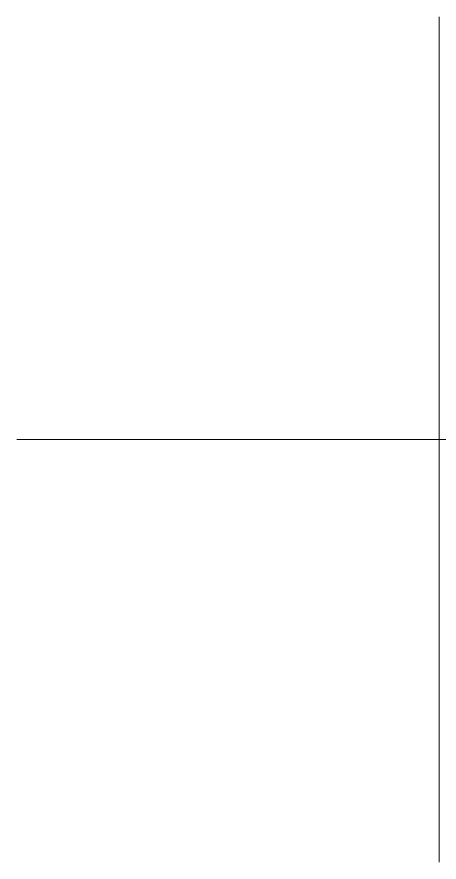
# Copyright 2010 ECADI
# Model space of a CAD drawing. Header units: millimetres. Extents: x 11677979 to 24947533, y -12764720 to -6308891.
# Drawn here: x 11778481 to 11778731, y -6694429 to -6693929 of the extents above; entities that cross this region are included whole.
import ezdxf

# ---------------------------------------------------------------- set-up
doc = ezdxf.new("R2010")
doc.units = ezdxf.units.MM
doc.header["$LTSCALE"] = 10
doc.layers.add('A2-RB-F4$0$A-WALL', color=7, linetype='Continuous', lineweight=5)
doc.layers.add('A2-RI-F4$0$A2-RB-F4$0$A-WALL', color=7, linetype='Continuous', lineweight=5)
doc.layers.add('A2-RG-AXIS$0$A-DIMS-100', color=1, linetype='Continuous')
doc.layers.add('A2-RI-F4$0$A2-RG-AXIS$0$A-DIMS-100', color=1, linetype='Continuous')
doc.styles.add('A2-RG-AXIS$0$XD2008', font='hzs.shx', dxfattribs={"width": 0.7, "bigfont": 'hztxt.shx'})
doc.styles.add('A2-RI-F4$0$A2-RG-AXIS$0$XD2008', font='hzs.shx', dxfattribs={"width": 0.7, "bigfont": 'hztxt.shx'})
doc.dimstyles.new('A2-RG-AXIS$0$XD150', dxfattribs={"dimscale": 300, "dimtxt": 2.5, "dimasz": 1.5, "dimexe": 1, "dimexo": 2, "dimgap": 0.5, "dimtad": 1, "dimdec": 0, "dimdsep": 46, "dimtxsty": 'A2-RG-AXIS$0$XD2008', "dimcen": 2.5, "dimclrt": 4, "dimaunit": 1, "dimadec": 3, "dimazin": 0, "dimtfac": 1, "dimtdec": 0, "dimtmove": 2, "dimatfit": 3, "dimfxl": 0, "dimtolj": 1, "dimtzin": 0, "dimarcsym": 0})
doc.dimstyles.new('A2-RI-F4$0$A2-RG-AXIS$0$XD150', dxfattribs={"dimscale": 300, "dimtxt": 2.5, "dimasz": 1.5, "dimexe": 1, "dimexo": 2, "dimgap": 0.5, "dimtad": 1, "dimdec": 0, "dimdsep": 46, "dimtxsty": 'A2-RI-F4$0$A2-RG-AXIS$0$XD2008', "dimcen": 2.5, "dimclrt": 4, "dimaunit": 1, "dimadec": 3, "dimazin": 0, "dimtfac": 1, "dimtdec": 0, "dimtmove": 2, "dimatfit": 3, "dimfxl": 0, "dimtolj": 1, "dimtzin": 0, "dimarcsym": 0})

# ---------------------------------------------------------------- blocks, each defined once
blk = doc.blocks.new('A2-RB-F4')
at = {"layer": 'A2-RB-F4$0$A-WALL'}
for p, q in [((11778730.71, -6694428.66), (11778730.71, -6693928.66)), ((11778480.71, -6694178.66), (11778980.71, -6694178.66))]:
    blk.add_line(p, q, dxfattribs=at)
blk = doc.blocks.new('A2-RG-AXIS$0$_ArchTick')
at = {"color": 0, "linetype": 'ByBlock', "const_width": 0.4}
blk.add_lwpolyline([(-0.5, -0.5), (0.5, 0.5)], dxfattribs=at)
blk = doc.blocks.new('*D451')
at = {"layer": 'A2-RG-AXIS$0$A-DIMS-100', "color": 0, "lineweight": -2, "ltscale": 3, "transparency": 16777216}
for p, q in [((11764257.06, -6408745.44), (11764325.43, -6410093.7)), ((11756067.09, -6409278.73), (11756174.15, -6410624.47))]:
    blk.add_line(p, q, dxfattribs=at)
blk.add_arc((11778730.71, -6694178.66), 284599.95, 92.9028476, 94.5482664, dxfattribs=at)
at = {"layer": 'Defpoints', "color": 0, "ltscale": 3, "transparency": 16777216}
for p in [(11764241.87, -6408445.82), (11756043.3, -6408979.67), (11761597.65, -6410094.89), (11778730.71, -6694178.66)]:
    blk.add_point(p, dxfattribs=at)
at = {"layer": 'A2-RG-AXIS$0$A-DIMS-100', "color": 0, "lineweight": -2, "ltscale": 3, "transparency": 16777216, "xscale": 150, "yscale": 150, "zscale": 150}
for p, rotation in [((11764317.83, -6409943.9), 2.902847624927414), ((11756162.25, -6410474.95), 184.5482663924224)]:
    blk.add_blockref('A2-RG-AXIS$0$_ArchTick', p, dxfattribs=dict(at, rotation=rotation))
at = {"layer": 'A2-RG-AXIS$0$A-DIMS-100', "color": 4, "ltscale": 3, "transparency": 16777216, "insert": (11760218.76, -6409882.56), "char_height": 375, "attachment_point": 5, "rotation": 3.7256, "style": 'A2-RG-AXIS$0$XD2008'}
blk.add_mtext('\\A1;1°38\'44"', dxfattribs=at)
blk = doc.blocks.new('*D454')
at = {"layer": 'A2-RG-AXIS$0$A-DIMS-100', "color": 0, "lineweight": -2, "ltscale": 3, "transparency": 16777216}
for p, q in [((11837692.76, -6414526.93), (11837414.24, -6415847.89)), ((11845698.37, -6416335.28), (11845382.04, -6417647.7))]:
    blk.add_line(p, q, dxfattribs=at)
blk.add_arc((11778730.71, -6694178.66), 284599.95, 76.44866, 78.0940787, dxfattribs=at)
at = {"layer": 'Defpoints', "color": 0, "ltscale": 3, "transparency": 16777216}
for p in [(11837754.65, -6414233.39), (11845768.67, -6416043.63), (11842765.64, -6416876.19), (11778730.71, -6694178.66)]:
    blk.add_point(p, dxfattribs=at)
at = {"layer": 'A2-RG-AXIS$0$A-DIMS-100', "color": 0, "lineweight": -2, "ltscale": 3, "transparency": 16777216, "xscale": 150, "yscale": 150, "zscale": 150}
for p, rotation in [((11837445.19, -6415701.12), 168.0940787372952), ((11845417.19, -6417501.87), 346.4486599795539)]:
    blk.add_blockref('A2-RG-AXIS$0$_ArchTick', p, dxfattribs=dict(at, rotation=rotation))
at = {"layer": 'A2-RG-AXIS$0$A-DIMS-100', "color": 4, "ltscale": 3, "transparency": 16777216, "insert": (11841503.36, -6416281.99), "char_height": 375, "attachment_point": 5, "rotation": 347.2714, "style": 'A2-RG-AXIS$0$XD2008'}
blk.add_mtext('\\A1;1°38\'44"', dxfattribs=at)
blk = doc.blocks.new('*D456')
at = {"layer": 'A2-RG-AXIS$0$A-DIMS-100', "color": 0, "lineweight": -2, "ltscale": 3, "transparency": 16777216}
for p, q in [((11829638.52, -6412949.2), (11829398.05, -6414277.61)), ((11837692.76, -6414526.93), (11837414.24, -6415847.89))]:
    blk.add_line(p, q, dxfattribs=at)
blk.add_arc((11778730.71, -6694178.66), 284599.95, 78.0940787, 79.7394975, dxfattribs=at)
at = {"layer": 'Defpoints', "color": 0, "ltscale": 3, "transparency": 16777216}
for p in [(11829691.95, -6412654), (11837754.65, -6414233.39), (11834776.77, -6415151.83), (11778730.71, -6694178.66)]:
    blk.add_point(p, dxfattribs=at)
at = {"layer": 'A2-RG-AXIS$0$A-DIMS-100', "color": 0, "lineweight": -2, "ltscale": 3, "transparency": 16777216, "xscale": 150, "yscale": 150, "zscale": 150}
for p, rotation in [((11829424.77, -6414130.01), 169.7394974973187), ((11837445.19, -6415701.12), 348.094078737238)]:
    blk.add_blockref('A2-RG-AXIS$0$_ArchTick', p, dxfattribs=dict(at, rotation=rotation))
at = {"layer": 'A2-RG-AXIS$0$A-DIMS-100', "color": 4, "ltscale": 3, "transparency": 16777216, "insert": (11833497.95, -6414594.12), "char_height": 375, "attachment_point": 5, "rotation": 348.9168, "style": 'A2-RG-AXIS$0$XD2008'}
blk.add_mtext('\\A1;1°38\'44"', dxfattribs=at)
blk = doc.blocks.new('*D405')
at = {"layer": 'A2-RG-AXIS$0$A-DIMS-100', "color": 0, "lineweight": -2, "ltscale": 3, "transparency": 16777216}
for p, q in [((11821542.29, -6411603.4), (11821340.07, -6412938.16)), ((11829638.52, -6412949.2), (11829398.05, -6414277.61))]:
    blk.add_line(p, q, dxfattribs=at)
blk.add_arc((11778730.71, -6694178.66), 284599.95, 79.7394975, 81.3849163, dxfattribs=at)
at = {"layer": 'Defpoints', "color": 0, "ltscale": 3, "transparency": 16777216}
for p in [(11821587.23, -6411306.78), (11829691.95, -6412654), (11826741.68, -6413657.57), (11778730.71, -6694178.66)]:
    blk.add_point(p, dxfattribs=at)
at = {"layer": 'A2-RG-AXIS$0$A-DIMS-100', "color": 0, "lineweight": -2, "ltscale": 3, "transparency": 16777216, "xscale": 150, "yscale": 150, "zscale": 150}
for p, rotation in [((11821362.54, -6412789.86), 171.3849162593364), ((11829424.77, -6414130.01), 349.7394974973187)]:
    blk.add_blockref('A2-RG-AXIS$0$_ArchTick', p, dxfattribs=dict(at, rotation=rotation))
at = {"layer": 'A2-RG-AXIS$0$A-DIMS-100', "color": 4, "ltscale": 3, "transparency": 16777216, "insert": (11825447.36, -6413136.81), "char_height": 375, "attachment_point": 5, "rotation": 350.5622, "style": 'A2-RG-AXIS$0$XD2008'}
blk.add_mtext('\\A1;1°38\'44"', dxfattribs=at)
blk = doc.blocks.new('*D415')
at = {"layer": 'A2-RG-AXIS$0$A-DIMS-100', "color": 0, "lineweight": -2, "ltscale": 3, "transparency": 16777216}
for p, q in [((11805250.64, -6409611.79), (11805125.37, -6410955.96)), ((11813410.77, -6410490.62), (11813246.95, -6411830.64))]:
    blk.add_line(p, q, dxfattribs=at)
blk.add_arc((11778730.71, -6694178.66), 284599.95, 83.0303346, 84.6757534, dxfattribs=at)
at = {"layer": 'Defpoints', "color": 0, "ltscale": 3, "transparency": 16777216}
for p in [(11805278.48, -6409313.08), (11813447.17, -6410192.83), (11810559.37, -6411364.11), (11778730.71, -6694178.66)]:
    blk.add_point(p, dxfattribs=at)
at = {"layer": 'A2-RG-AXIS$0$A-DIMS-100', "color": 0, "lineweight": -2, "ltscale": 3, "transparency": 16777216, "xscale": 150, "yscale": 150, "zscale": 150}
for p, rotation in [((11805139.29, -6410806.61), 174.6757533726868), ((11813265.16, -6411681.75), 353.0303346106688)]:
    blk.add_blockref('A2-RG-AXIS$0$_ArchTick', p, dxfattribs=dict(at, rotation=rotation))
at = {"layer": 'A2-RG-AXIS$0$A-DIMS-100', "color": 4, "ltscale": 3, "transparency": 16777216, "insert": (11809237.3, -6410918.51), "char_height": 375, "attachment_point": 5, "rotation": 353.853, "style": 'A2-RG-AXIS$0$XD2008'}
blk.add_mtext('\\A1;1°38\'44"', dxfattribs=at)
blk = doc.blocks.new('*D418')
at = {"layer": 'A2-RG-AXIS$0$A-DIMS-100', "color": 0, "lineweight": -2, "ltscale": 3, "transparency": 16777216}
for p, q in [((11780666.05, -6408385.26), (11780656.9, -6409735.23)), ((11772458.97, -6408447.53), (11772488.59, -6409797.21))]:
    blk.add_line(p, q, dxfattribs=at)
blk.add_arc((11778730.7, -6694178.66), 284599.95, 89.6120084, 91.2574272, dxfattribs=at)
at = {"layer": 'Defpoints', "color": 0, "ltscale": 3, "transparency": 16777216}
for p in [(11780668.08, -6408085.27), (11772452.38, -6408147.61), (11777933.56, -6409579.83), (11778730.7, -6694178.66)]:
    blk.add_point(p, dxfattribs=at)
at = {"layer": 'A2-RG-AXIS$0$A-DIMS-100', "color": 0, "lineweight": -2, "ltscale": 3, "transparency": 16777216, "xscale": 150, "yscale": 150, "zscale": 150}
for p, rotation in [((11780657.92, -6409585.23), 359.6120084107951), ((11772485.3, -6409647.24), 181.2574271685361)]:
    blk.add_blockref('A2-RG-AXIS$0$_ArchTick', p, dxfattribs=dict(at, rotation=rotation))
at = {"layer": 'A2-RG-AXIS$0$A-DIMS-100', "color": 4, "ltscale": 3, "transparency": 16777216, "insert": (11776569.13, -6409288.7), "char_height": 375, "attachment_point": 5, "rotation": 0.4347, "style": 'A2-RG-AXIS$0$XD2008'}
blk.add_mtext('\\A1;1°38\'44"', dxfattribs=at)
blk = doc.blocks.new('*D420')
at = {"layer": 'A2-RG-AXIS$0$A-DIMS-100', "color": 0, "lineweight": -2, "ltscale": 3, "transparency": 16777216}
for p, q in [((11772458.97, -6408447.53), (11772488.59, -6409797.21)), ((11764257.06, -6408745.44), (11764325.43, -6410093.7))]:
    blk.add_line(p, q, dxfattribs=at)
blk.add_arc((11778730.7, -6694178.66), 284599.95, 91.2574272, 92.9028459, dxfattribs=at)
at = {"layer": 'Defpoints', "color": 0, "ltscale": 3, "transparency": 16777216}
for p in [(11772452.38, -6408147.61), (11764241.87, -6408445.82), (11769761.91, -6409720.06), (11778730.7, -6694178.66)]:
    blk.add_point(p, dxfattribs=at)
at = {"layer": 'A2-RG-AXIS$0$A-DIMS-100', "color": 0, "lineweight": -2, "ltscale": 3, "transparency": 16777216, "xscale": 150, "yscale": 150, "zscale": 150}
for p, rotation in [((11772485.3, -6409647.24), 1.257427168479658), ((11764317.83, -6409943.9), 182.9028459285604)]:
    blk.add_blockref('A2-RG-AXIS$0$_ArchTick', p, dxfattribs=dict(at, rotation=rotation))
at = {"layer": 'A2-RG-AXIS$0$A-DIMS-100', "color": 4, "ltscale": 3, "transparency": 16777216, "insert": (11768389.68, -6409468.23), "char_height": 375, "attachment_point": 5, "rotation": 2.0801, "style": 'A2-RG-AXIS$0$XD2008'}
blk.add_mtext('\\A1;1°38\'44"', dxfattribs=at)
blk = doc.blocks.new('*D432')
at = {"layer": 'A2-RG-AXIS$0$A-DIMS-100', "color": 0, "lineweight": -2, "ltscale": 3, "transparency": 16777216}
for p, q in [((11845491.09, -6377540.11), (11846904.28, -6370837.47)), ((11854555.53, -6379587.63), (11856160.6, -6372928.33))]:
    blk.add_line(p, q, dxfattribs=at)
blk.add_arc((11778730.7, -6694178.72), 330300, 76.448661, 78.0940794, dxfattribs=at)
at = {"layer": 'Defpoints', "color": 0, "ltscale": 3, "transparency": 16777216}
for p in [(11853048.13, -6372348.01), (11845429.2, -6377833.66), (11854485.24, -6379879.28), (11778730.7, -6694178.72)]:
    blk.add_point(p, dxfattribs=at)
at = {"layer": 'A2-RG-AXIS$0$A-DIMS-100', "color": 0, "lineweight": -2, "ltscale": 3, "transparency": 16777216, "xscale": 150, "yscale": 150, "zscale": 150}
for p, rotation in [((11846873.34, -6370984.24), 168.0940794046412), ((11856125.45, -6373074.16), 346.4486609929079)]:
    blk.add_blockref('A2-RG-AXIS$0$_ArchTick', p, dxfattribs=dict(at, rotation=rotation))
at = {"layer": 'A2-RG-AXIS$0$A-DIMS-100', "color": 4, "ltscale": 3, "transparency": 16777216, "insert": (11851572.6, -6371705.1), "char_height": 375, "attachment_point": 5, "rotation": 347.2714, "style": 'A2-RG-AXIS$0$XD2008'}
blk.add_mtext('\\A1;1°38\'44"', dxfattribs=at)
blk = doc.blocks.new('*D469')
at = {"layer": 'A2-RG-AXIS$0$A-DIMS-100', "color": 0, "lineweight": -2, "ltscale": 3, "transparency": 16777216}
for p, q in [((11836371.6, -6375753.71), (11837591.75, -6369013.26)), ((11845491.09, -6377540.11), (11846904.28, -6370837.47))]:
    blk.add_line(p, q, dxfattribs=at)
blk.add_arc((11778730.7, -6694178.72), 330300, 78.0940794, 79.7394978, dxfattribs=at)
at = {"layer": 'Defpoints', "color": 0, "ltscale": 3, "transparency": 16777216}
for p in [(11843776.43, -6370346.75), (11836318.16, -6376048.91), (11845429.2, -6377833.66), (11778730.7, -6694178.72)]:
    blk.add_point(p, dxfattribs=at)
at = {"layer": 'A2-RG-AXIS$0$A-DIMS-100', "color": 0, "lineweight": -2, "ltscale": 3, "transparency": 16777216, "xscale": 150, "yscale": 150, "zscale": 150}
for p, rotation in [((11837565.03, -6369160.86), 169.739497816377), ((11846873.34, -6370984.24), 348.0940794046441)]:
    blk.add_blockref('A2-RG-AXIS$0$_ArchTick', p, dxfattribs=dict(at, rotation=rotation))
at = {"layer": 'A2-RG-AXIS$0$A-DIMS-100', "color": 4, "ltscale": 3, "transparency": 16777216, "insert": (11842283.05, -6369746.48), "char_height": 375, "attachment_point": 5, "rotation": 348.9168, "style": 'A2-RG-AXIS$0$XD2008'}
blk.add_mtext('\\A1;1°38\'44"', dxfattribs=at)
blk = doc.blocks.new('*D471')
at = {"layer": 'A2-RG-AXIS$0$A-DIMS-100', "color": 0, "lineweight": -2, "ltscale": 3, "transparency": 16777216}
for p, q in [((11817997.56, -6372969.95), (11818828.77, -6366170.57)), ((11827204.57, -6374229.91), (11828230.67, -6367457.2))]:
    blk.add_line(p, q, dxfattribs=at)
blk.add_arc((11778730.7, -6694178.72), 330300, 81.3849162, 83.0303346, dxfattribs=at)
at = {"layer": 'Defpoints', "color": 0, "ltscale": 3, "transparency": 16777216}
for p in [(11825079.8, -6367146.84), (11817961.16, -6373267.74), (11827159.63, -6374526.52), (11778730.7, -6694178.72)]:
    blk.add_point(p, dxfattribs=at)
at = {"layer": 'A2-RG-AXIS$0$A-DIMS-100', "color": 0, "lineweight": -2, "ltscale": 3, "transparency": 16777216, "xscale": 150, "yscale": 150, "zscale": 150}
for p, rotation in [((11818810.57, -6366319.46), 173.0303346336148), ((11828208.2, -6367605.5), 351.3849162218818)]:
    blk.add_blockref('A2-RG-AXIS$0$_ArchTick', p, dxfattribs=dict(at, rotation=rotation))
at = {"layer": 'A2-RG-AXIS$0$A-DIMS-100', "color": 4, "ltscale": 3, "transparency": 16777216, "insert": (11823554.43, -6366633.29), "char_height": 375, "attachment_point": 5, "rotation": 352.2076, "style": 'A2-RG-AXIS$0$XD2008'}
blk.add_mtext('\\A1;1°38\'44"', dxfattribs=at)
blk = doc.blocks.new('*D473')
at = {"layer": 'A2-RG-AXIS$0$A-DIMS-100', "color": 0, "lineweight": -2, "ltscale": 3, "transparency": 16777216}
for p, q in [((11827204.57, -6374229.91), (11828230.67, -6367457.2)), ((11836371.6, -6375753.71), (11837591.75, -6369013.26))]:
    blk.add_line(p, q, dxfattribs=at)
blk.add_arc((11778730.7, -6694178.72), 330300, 79.7394978, 81.3849162, dxfattribs=at)
at = {"layer": 'Defpoints', "color": 0, "ltscale": 3, "transparency": 16777216}
for p in [(11834451.09, -6368612.56), (11827159.63, -6374526.52), (11836318.16, -6376048.91), (11778730.7, -6694178.72)]:
    blk.add_point(p, dxfattribs=at)
at = {"layer": 'A2-RG-AXIS$0$A-DIMS-100', "color": 0, "lineweight": -2, "ltscale": 3, "transparency": 16777216, "xscale": 150, "yscale": 150, "zscale": 150}
for p, rotation in [((11828208.2, -6367605.5), 171.3849162218802), ((11837565.03, -6369160.86), 349.7394978101465)]:
    blk.add_blockref('A2-RG-AXIS$0$_ArchTick', p, dxfattribs=dict(at, rotation=rotation))
at = {"layer": 'A2-RG-AXIS$0$A-DIMS-100', "color": 4, "ltscale": 3, "transparency": 16777216, "insert": (11832941.1, -6368055.41), "char_height": 375, "attachment_point": 5, "rotation": 350.5622, "style": 'A2-RG-AXIS$0$XD2008'}
blk.add_mtext('\\A1;1°38\'44"', dxfattribs=at)
blk = doc.blocks.new('A2-RI-F4$0$A2-RB-F4')
at = {"layer": 'A2-RI-F4$0$A2-RB-F4$0$A-WALL'}
for p, q in [((11778730.71, -6694428.66), (11778730.71, -6693928.66)), ((11778480.71, -6694178.66), (11778980.71, -6694178.66))]:
    blk.add_line(p, q, dxfattribs=at)
blk = doc.blocks.new('A2-RI-F4$0$A2-RG-AXIS$0$_ArchTick')
at = {"color": 0, "linetype": 'ByBlock', "const_width": 0.4}
blk.add_lwpolyline([(-0.5, -0.5), (0.5, 0.5)], dxfattribs=at)
blk = doc.blocks.new('*D976')
at = {"layer": 'A2-RI-F4$0$A2-RG-AXIS$0$A-DIMS-100', "color": 0, "lineweight": -2, "ltscale": 3, "transparency": 16777216}
for p, q in [((11764257.06, -6408745.44), (11764325.43, -6410093.7)), ((11756067.09, -6409278.73), (11756174.15, -6410624.47))]:
    blk.add_line(p, q, dxfattribs=at)
blk.add_arc((11778730.71, -6694178.66), 284599.95, 92.9028476, 94.5482664, dxfattribs=at)
at = {"layer": 'Defpoints', "color": 0, "ltscale": 3, "transparency": 16777216}
for p in [(11764241.87, -6408445.82), (11756043.3, -6408979.67), (11761597.65, -6410094.89), (11778730.71, -6694178.66)]:
    blk.add_point(p, dxfattribs=at)
at = {"layer": 'A2-RI-F4$0$A2-RG-AXIS$0$A-DIMS-100', "color": 0, "lineweight": -2, "ltscale": 3, "transparency": 16777216, "xscale": 150, "yscale": 150, "zscale": 150}
for p, rotation in [((11764317.83, -6409943.9), 2.902847624927414), ((11756162.25, -6410474.95), 184.5482663924224)]:
    blk.add_blockref('A2-RI-F4$0$A2-RG-AXIS$0$_ArchTick', p, dxfattribs=dict(at, rotation=rotation))
at = {"layer": 'A2-RI-F4$0$A2-RG-AXIS$0$A-DIMS-100', "color": 4, "ltscale": 3, "transparency": 16777216, "insert": (11760218.76, -6409882.56), "char_height": 375, "attachment_point": 5, "rotation": 3.7256, "style": 'A2-RI-F4$0$A2-RG-AXIS$0$XD2008'}
blk.add_mtext('\\A1;1°38\'44"', dxfattribs=at)
blk = doc.blocks.new('*D979')
at = {"layer": 'A2-RI-F4$0$A2-RG-AXIS$0$A-DIMS-100', "color": 0, "lineweight": -2, "ltscale": 3, "transparency": 16777216}
for p, q in [((11837692.76, -6414526.93), (11837414.24, -6415847.89)), ((11845698.37, -6416335.28), (11845382.04, -6417647.7))]:
    blk.add_line(p, q, dxfattribs=at)
blk.add_arc((11778730.71, -6694178.66), 284599.95, 76.44866, 78.0940787, dxfattribs=at)
at = {"layer": 'Defpoints', "color": 0, "ltscale": 3, "transparency": 16777216}
for p in [(11837754.65, -6414233.39), (11845768.67, -6416043.63), (11842765.64, -6416876.19), (11778730.71, -6694178.66)]:
    blk.add_point(p, dxfattribs=at)
at = {"layer": 'A2-RI-F4$0$A2-RG-AXIS$0$A-DIMS-100', "color": 0, "lineweight": -2, "ltscale": 3, "transparency": 16777216, "xscale": 150, "yscale": 150, "zscale": 150}
for p, rotation in [((11837445.19, -6415701.12), 168.0940787372952), ((11845417.19, -6417501.87), 346.4486599795539)]:
    blk.add_blockref('A2-RI-F4$0$A2-RG-AXIS$0$_ArchTick', p, dxfattribs=dict(at, rotation=rotation))
at = {"layer": 'A2-RI-F4$0$A2-RG-AXIS$0$A-DIMS-100', "color": 4, "ltscale": 3, "transparency": 16777216, "insert": (11841503.36, -6416281.99), "char_height": 375, "attachment_point": 5, "rotation": 347.2714, "style": 'A2-RI-F4$0$A2-RG-AXIS$0$XD2008'}
blk.add_mtext('\\A1;1°38\'44"', dxfattribs=at)
blk = doc.blocks.new('*D981')
at = {"layer": 'A2-RI-F4$0$A2-RG-AXIS$0$A-DIMS-100', "color": 0, "lineweight": -2, "ltscale": 3, "transparency": 16777216}
for p, q in [((11829638.52, -6412949.2), (11829398.05, -6414277.61)), ((11837692.76, -6414526.93), (11837414.24, -6415847.89))]:
    blk.add_line(p, q, dxfattribs=at)
blk.add_arc((11778730.71, -6694178.66), 284599.95, 78.0940787, 79.7394975, dxfattribs=at)
at = {"layer": 'Defpoints', "color": 0, "ltscale": 3, "transparency": 16777216}
for p in [(11829691.95, -6412654), (11837754.65, -6414233.39), (11834776.77, -6415151.83), (11778730.71, -6694178.66)]:
    blk.add_point(p, dxfattribs=at)
at = {"layer": 'A2-RI-F4$0$A2-RG-AXIS$0$A-DIMS-100', "color": 0, "lineweight": -2, "ltscale": 3, "transparency": 16777216, "xscale": 150, "yscale": 150, "zscale": 150}
for p, rotation in [((11829424.77, -6414130.01), 169.7394974973187), ((11837445.19, -6415701.12), 348.094078737238)]:
    blk.add_blockref('A2-RI-F4$0$A2-RG-AXIS$0$_ArchTick', p, dxfattribs=dict(at, rotation=rotation))
at = {"layer": 'A2-RI-F4$0$A2-RG-AXIS$0$A-DIMS-100', "color": 4, "ltscale": 3, "transparency": 16777216, "insert": (11833497.95, -6414594.12), "char_height": 375, "attachment_point": 5, "rotation": 348.9168, "style": 'A2-RI-F4$0$A2-RG-AXIS$0$XD2008'}
blk.add_mtext('\\A1;1°38\'44"', dxfattribs=at)
blk = doc.blocks.new('*D930')
at = {"layer": 'A2-RI-F4$0$A2-RG-AXIS$0$A-DIMS-100', "color": 0, "lineweight": -2, "ltscale": 3, "transparency": 16777216}
for p, q in [((11821542.29, -6411603.4), (11821340.07, -6412938.16)), ((11829638.52, -6412949.2), (11829398.05, -6414277.61))]:
    blk.add_line(p, q, dxfattribs=at)
blk.add_arc((11778730.71, -6694178.66), 284599.95, 79.7394975, 81.3849163, dxfattribs=at)
at = {"layer": 'Defpoints', "color": 0, "ltscale": 3, "transparency": 16777216}
for p in [(11821587.23, -6411306.78), (11829691.95, -6412654), (11826741.68, -6413657.57), (11778730.71, -6694178.66)]:
    blk.add_point(p, dxfattribs=at)
at = {"layer": 'A2-RI-F4$0$A2-RG-AXIS$0$A-DIMS-100', "color": 0, "lineweight": -2, "ltscale": 3, "transparency": 16777216, "xscale": 150, "yscale": 150, "zscale": 150}
for p, rotation in [((11821362.54, -6412789.86), 171.3849162593364), ((11829424.77, -6414130.01), 349.7394974973187)]:
    blk.add_blockref('A2-RI-F4$0$A2-RG-AXIS$0$_ArchTick', p, dxfattribs=dict(at, rotation=rotation))
at = {"layer": 'A2-RI-F4$0$A2-RG-AXIS$0$A-DIMS-100', "color": 4, "ltscale": 3, "transparency": 16777216, "insert": (11825447.36, -6413136.81), "char_height": 375, "attachment_point": 5, "rotation": 350.5622, "style": 'A2-RI-F4$0$A2-RG-AXIS$0$XD2008'}
blk.add_mtext('\\A1;1°38\'44"', dxfattribs=at)
blk = doc.blocks.new('*D940')
at = {"layer": 'A2-RI-F4$0$A2-RG-AXIS$0$A-DIMS-100', "color": 0, "lineweight": -2, "ltscale": 3, "transparency": 16777216}
for p, q in [((11805250.64, -6409611.79), (11805125.37, -6410955.96)), ((11813410.77, -6410490.62), (11813246.95, -6411830.64))]:
    blk.add_line(p, q, dxfattribs=at)
blk.add_arc((11778730.71, -6694178.66), 284599.95, 83.0303346, 84.6757534, dxfattribs=at)
at = {"layer": 'Defpoints', "color": 0, "ltscale": 3, "transparency": 16777216}
for p in [(11805278.48, -6409313.08), (11813447.17, -6410192.83), (11810559.37, -6411364.11), (11778730.71, -6694178.66)]:
    blk.add_point(p, dxfattribs=at)
at = {"layer": 'A2-RI-F4$0$A2-RG-AXIS$0$A-DIMS-100', "color": 0, "lineweight": -2, "ltscale": 3, "transparency": 16777216, "xscale": 150, "yscale": 150, "zscale": 150}
for p, rotation in [((11805139.29, -6410806.61), 174.6757533726868), ((11813265.16, -6411681.75), 353.0303346106688)]:
    blk.add_blockref('A2-RI-F4$0$A2-RG-AXIS$0$_ArchTick', p, dxfattribs=dict(at, rotation=rotation))
at = {"layer": 'A2-RI-F4$0$A2-RG-AXIS$0$A-DIMS-100', "color": 4, "ltscale": 3, "transparency": 16777216, "insert": (11809237.3, -6410918.51), "char_height": 375, "attachment_point": 5, "rotation": 353.853, "style": 'A2-RI-F4$0$A2-RG-AXIS$0$XD2008'}
blk.add_mtext('\\A1;1°38\'44"', dxfattribs=at)
blk = doc.blocks.new('*D943')
at = {"layer": 'A2-RI-F4$0$A2-RG-AXIS$0$A-DIMS-100', "color": 0, "lineweight": -2, "ltscale": 3, "transparency": 16777216}
for p, q in [((11780666.05, -6408385.26), (11780656.9, -6409735.23)), ((11772458.97, -6408447.53), (11772488.59, -6409797.21))]:
    blk.add_line(p, q, dxfattribs=at)
blk.add_arc((11778730.7, -6694178.66), 284599.95, 89.6120084, 91.2574272, dxfattribs=at)
at = {"layer": 'Defpoints', "color": 0, "ltscale": 3, "transparency": 16777216}
for p in [(11780668.08, -6408085.27), (11772452.38, -6408147.61), (11777933.56, -6409579.83), (11778730.7, -6694178.66)]:
    blk.add_point(p, dxfattribs=at)
at = {"layer": 'A2-RI-F4$0$A2-RG-AXIS$0$A-DIMS-100', "color": 0, "lineweight": -2, "ltscale": 3, "transparency": 16777216, "xscale": 150, "yscale": 150, "zscale": 150}
for p, rotation in [((11780657.92, -6409585.23), 359.6120084107951), ((11772485.3, -6409647.24), 181.2574271685361)]:
    blk.add_blockref('A2-RI-F4$0$A2-RG-AXIS$0$_ArchTick', p, dxfattribs=dict(at, rotation=rotation))
at = {"layer": 'A2-RI-F4$0$A2-RG-AXIS$0$A-DIMS-100', "color": 4, "ltscale": 3, "transparency": 16777216, "insert": (11776569.13, -6409288.7), "char_height": 375, "attachment_point": 5, "rotation": 0.4347, "style": 'A2-RI-F4$0$A2-RG-AXIS$0$XD2008'}
blk.add_mtext('\\A1;1°38\'44"', dxfattribs=at)
blk = doc.blocks.new('*D945')
at = {"layer": 'A2-RI-F4$0$A2-RG-AXIS$0$A-DIMS-100', "color": 0, "lineweight": -2, "ltscale": 3, "transparency": 16777216}
for p, q in [((11772458.97, -6408447.53), (11772488.59, -6409797.21)), ((11764257.06, -6408745.44), (11764325.43, -6410093.7))]:
    blk.add_line(p, q, dxfattribs=at)
blk.add_arc((11778730.7, -6694178.66), 284599.95, 91.2574272, 92.9028459, dxfattribs=at)
at = {"layer": 'Defpoints', "color": 0, "ltscale": 3, "transparency": 16777216}
for p in [(11772452.38, -6408147.61), (11764241.87, -6408445.82), (11769761.91, -6409720.06), (11778730.7, -6694178.66)]:
    blk.add_point(p, dxfattribs=at)
at = {"layer": 'A2-RI-F4$0$A2-RG-AXIS$0$A-DIMS-100', "color": 0, "lineweight": -2, "ltscale": 3, "transparency": 16777216, "xscale": 150, "yscale": 150, "zscale": 150}
for p, rotation in [((11772485.3, -6409647.24), 1.257427168479658), ((11764317.83, -6409943.9), 182.9028459285604)]:
    blk.add_blockref('A2-RI-F4$0$A2-RG-AXIS$0$_ArchTick', p, dxfattribs=dict(at, rotation=rotation))
at = {"layer": 'A2-RI-F4$0$A2-RG-AXIS$0$A-DIMS-100', "color": 4, "ltscale": 3, "transparency": 16777216, "insert": (11768389.68, -6409468.23), "char_height": 375, "attachment_point": 5, "rotation": 2.0801, "style": 'A2-RI-F4$0$A2-RG-AXIS$0$XD2008'}
blk.add_mtext('\\A1;1°38\'44"', dxfattribs=at)
blk = doc.blocks.new('*D957')
at = {"layer": 'A2-RI-F4$0$A2-RG-AXIS$0$A-DIMS-100', "color": 0, "lineweight": -2, "ltscale": 3, "transparency": 16777216}
for p, q in [((11845491.09, -6377540.11), (11846904.28, -6370837.47)), ((11854555.53, -6379587.63), (11856160.6, -6372928.33))]:
    blk.add_line(p, q, dxfattribs=at)
blk.add_arc((11778730.7, -6694178.72), 330300, 76.448661, 78.0940794, dxfattribs=at)
at = {"layer": 'Defpoints', "color": 0, "ltscale": 3, "transparency": 16777216}
for p in [(11853048.13, -6372348.01), (11845429.2, -6377833.66), (11854485.24, -6379879.28), (11778730.7, -6694178.72)]:
    blk.add_point(p, dxfattribs=at)
at = {"layer": 'A2-RI-F4$0$A2-RG-AXIS$0$A-DIMS-100', "color": 0, "lineweight": -2, "ltscale": 3, "transparency": 16777216, "xscale": 150, "yscale": 150, "zscale": 150}
for p, rotation in [((11846873.34, -6370984.24), 168.0940794046412), ((11856125.45, -6373074.16), 346.4486609929079)]:
    blk.add_blockref('A2-RI-F4$0$A2-RG-AXIS$0$_ArchTick', p, dxfattribs=dict(at, rotation=rotation))
at = {"layer": 'A2-RI-F4$0$A2-RG-AXIS$0$A-DIMS-100', "color": 4, "ltscale": 3, "transparency": 16777216, "insert": (11851572.6, -6371705.1), "char_height": 375, "attachment_point": 5, "rotation": 347.2714, "style": 'A2-RI-F4$0$A2-RG-AXIS$0$XD2008'}
blk.add_mtext('\\A1;1°38\'44"', dxfattribs=at)
blk = doc.blocks.new('*D994')
at = {"layer": 'A2-RI-F4$0$A2-RG-AXIS$0$A-DIMS-100', "color": 0, "lineweight": -2, "ltscale": 3, "transparency": 16777216}
for p, q in [((11836371.6, -6375753.71), (11837591.75, -6369013.26)), ((11845491.09, -6377540.11), (11846904.28, -6370837.47))]:
    blk.add_line(p, q, dxfattribs=at)
blk.add_arc((11778730.7, -6694178.72), 330300, 78.0940794, 79.7394978, dxfattribs=at)
at = {"layer": 'Defpoints', "color": 0, "ltscale": 3, "transparency": 16777216}
for p in [(11843776.43, -6370346.75), (11836318.16, -6376048.91), (11845429.2, -6377833.66), (11778730.7, -6694178.72)]:
    blk.add_point(p, dxfattribs=at)
at = {"layer": 'A2-RI-F4$0$A2-RG-AXIS$0$A-DIMS-100', "color": 0, "lineweight": -2, "ltscale": 3, "transparency": 16777216, "xscale": 150, "yscale": 150, "zscale": 150}
for p, rotation in [((11837565.03, -6369160.86), 169.739497816377), ((11846873.34, -6370984.24), 348.0940794046441)]:
    blk.add_blockref('A2-RI-F4$0$A2-RG-AXIS$0$_ArchTick', p, dxfattribs=dict(at, rotation=rotation))
at = {"layer": 'A2-RI-F4$0$A2-RG-AXIS$0$A-DIMS-100', "color": 4, "ltscale": 3, "transparency": 16777216, "insert": (11842283.05, -6369746.48), "char_height": 375, "attachment_point": 5, "rotation": 348.9168, "style": 'A2-RI-F4$0$A2-RG-AXIS$0$XD2008'}
blk.add_mtext('\\A1;1°38\'44"', dxfattribs=at)
blk = doc.blocks.new('*D996')
at = {"layer": 'A2-RI-F4$0$A2-RG-AXIS$0$A-DIMS-100', "color": 0, "lineweight": -2, "ltscale": 3, "transparency": 16777216}
for p, q in [((11817997.56, -6372969.95), (11818828.77, -6366170.57)), ((11827204.57, -6374229.91), (11828230.67, -6367457.2))]:
    blk.add_line(p, q, dxfattribs=at)
blk.add_arc((11778730.7, -6694178.72), 330300, 81.3849162, 83.0303346, dxfattribs=at)
at = {"layer": 'Defpoints', "color": 0, "ltscale": 3, "transparency": 16777216}
for p in [(11825079.8, -6367146.84), (11817961.16, -6373267.74), (11827159.63, -6374526.52), (11778730.7, -6694178.72)]:
    blk.add_point(p, dxfattribs=at)
at = {"layer": 'A2-RI-F4$0$A2-RG-AXIS$0$A-DIMS-100', "color": 0, "lineweight": -2, "ltscale": 3, "transparency": 16777216, "xscale": 150, "yscale": 150, "zscale": 150}
for p, rotation in [((11818810.57, -6366319.46), 173.0303346336148), ((11828208.2, -6367605.5), 351.3849162218818)]:
    blk.add_blockref('A2-RI-F4$0$A2-RG-AXIS$0$_ArchTick', p, dxfattribs=dict(at, rotation=rotation))
at = {"layer": 'A2-RI-F4$0$A2-RG-AXIS$0$A-DIMS-100', "color": 4, "ltscale": 3, "transparency": 16777216, "insert": (11823554.43, -6366633.29), "char_height": 375, "attachment_point": 5, "rotation": 352.2076, "style": 'A2-RI-F4$0$A2-RG-AXIS$0$XD2008'}
blk.add_mtext('\\A1;1°38\'44"', dxfattribs=at)
blk = doc.blocks.new('*D998')
at = {"layer": 'A2-RI-F4$0$A2-RG-AXIS$0$A-DIMS-100', "color": 0, "lineweight": -2, "ltscale": 3, "transparency": 16777216}
for p, q in [((11827204.57, -6374229.91), (11828230.67, -6367457.2)), ((11836371.6, -6375753.71), (11837591.75, -6369013.26))]:
    blk.add_line(p, q, dxfattribs=at)
blk.add_arc((11778730.7, -6694178.72), 330300, 79.7394978, 81.3849162, dxfattribs=at)
at = {"layer": 'Defpoints', "color": 0, "ltscale": 3, "transparency": 16777216}
for p in [(11834451.09, -6368612.56), (11827159.63, -6374526.52), (11836318.16, -6376048.91), (11778730.7, -6694178.72)]:
    blk.add_point(p, dxfattribs=at)
at = {"layer": 'A2-RI-F4$0$A2-RG-AXIS$0$A-DIMS-100', "color": 0, "lineweight": -2, "ltscale": 3, "transparency": 16777216, "xscale": 150, "yscale": 150, "zscale": 150}
for p, rotation in [((11828208.2, -6367605.5), 171.3849162218802), ((11837565.03, -6369160.86), 349.7394978101465)]:
    blk.add_blockref('A2-RI-F4$0$A2-RG-AXIS$0$_ArchTick', p, dxfattribs=dict(at, rotation=rotation))
at = {"layer": 'A2-RI-F4$0$A2-RG-AXIS$0$A-DIMS-100', "color": 4, "ltscale": 3, "transparency": 16777216, "insert": (11832941.1, -6368055.41), "char_height": 375, "attachment_point": 5, "rotation": 350.5622, "style": 'A2-RI-F4$0$A2-RG-AXIS$0$XD2008'}
blk.add_mtext('\\A1;1°38\'44"', dxfattribs=at)
blk = doc.blocks.new('A2-RG-AXIS')
at = {"layer": 'A2-RG-AXIS$0$A-DIMS-100', "ltscale": 3}
for base, center, p1, p2, picture, middle in [((11825079.8, -6367146.84), (11778730.7, -6694178.72), (11827159.63, -6374526.52), (11817961.16, -6373267.74), '*D471', (11823554.43, -6366633.29)), ((11834451.09, -6368612.56), (11778730.7, -6694178.72), (11827159.63, -6374526.52), (11836318.16, -6376048.91), '*D473', (11832941.1, -6368055.41)), ((11843776.43, -6370346.75), (11778730.7, -6694178.72), (11845429.2, -6377833.66), (11836318.16, -6376048.91), '*D469', (11842283.05, -6369746.48)), ((11853048.13, -6372348.01), (11778730.7, -6694178.72), (11845429.2, -6377833.66), (11854485.24, -6379879.28), '*D432', (11851572.6, -6371705.1)), ((11777933.56, -6409579.83), (11778730.7, -6694178.66), (11780668.08, -6408085.27), (11772452.38, -6408147.61), '*D418', (11776569.13, -6409288.7)), ((11769761.91, -6409720.06), (11778730.7, -6694178.66), (11772452.38, -6408147.61), (11764241.87, -6408445.82), '*D420', (11768389.68, -6409468.23)), ((11761597.65, -6410094.89), (11778730.71, -6694178.66), (11764241.87, -6408445.82), (11756043.3, -6408979.67), '*D451', (11760218.76, -6409882.56)), ((11810559.37, -6411364.11), (11778730.71, -6694178.66), (11813447.17, -6410192.83), (11805278.48, -6409313.08), '*D415', (11809237.3, -6410918.51)), ((11826741.68, -6413657.57), (11778730.71, -6694178.66), (11829691.95, -6412654), (11821587.23, -6411306.78), '*D405', (11825447.36, -6413136.81)), ((11834776.77, -6415151.83), (11778730.71, -6694178.66), (11837754.65, -6414233.39), (11829691.95, -6412654), '*D456', (11833497.95, -6414594.12)), ((11842765.64, -6416876.19), (11778730.71, -6694178.66), (11845768.67, -6416043.63), (11837754.65, -6414233.39), '*D454', (11841503.36, -6416281.99))]:
    dim = blk.add_angular_dim_3p(base=base, center=center, p1=p1, p2=p2, dimstyle='A2-RG-AXIS$0$XD150', override={"dimscale": 150, "dimasz": 1, "dimblk": 'A2-RG-AXIS$0$_ArchTick', "dimadec": 4}, dxfattribs=at)
    dim.commit()
    dim.dimension.update_dxf_attribs({"geometry": picture, "text_midpoint": middle})
blk = doc.blocks.new('A2-RI-F4$0$A2-RG-AXIS')
at = {"layer": 'A2-RI-F4$0$A2-RG-AXIS$0$A-DIMS-100', "ltscale": 3}
for base, center, p1, p2, picture, middle in [((11825079.8, -6367146.84), (11778730.7, -6694178.72), (11827159.63, -6374526.52), (11817961.16, -6373267.74), '*D996', (11823554.43, -6366633.29)), ((11834451.09, -6368612.56), (11778730.7, -6694178.72), (11827159.63, -6374526.52), (11836318.16, -6376048.91), '*D998', (11832941.1, -6368055.41)), ((11843776.43, -6370346.75), (11778730.7, -6694178.72), (11845429.2, -6377833.66), (11836318.16, -6376048.91), '*D994', (11842283.05, -6369746.48)), ((11853048.13, -6372348.01), (11778730.7, -6694178.72), (11845429.2, -6377833.66), (11854485.24, -6379879.28), '*D957', (11851572.6, -6371705.1)), ((11777933.56, -6409579.83), (11778730.7, -6694178.66), (11780668.08, -6408085.27), (11772452.38, -6408147.61), '*D943', (11776569.13, -6409288.7)), ((11769761.91, -6409720.06), (11778730.7, -6694178.66), (11772452.38, -6408147.61), (11764241.87, -6408445.82), '*D945', (11768389.68, -6409468.23)), ((11761597.65, -6410094.89), (11778730.71, -6694178.66), (11764241.87, -6408445.82), (11756043.3, -6408979.67), '*D976', (11760218.76, -6409882.56)), ((11810559.37, -6411364.11), (11778730.71, -6694178.66), (11813447.17, -6410192.83), (11805278.48, -6409313.08), '*D940', (11809237.3, -6410918.51)), ((11826741.68, -6413657.57), (11778730.71, -6694178.66), (11829691.95, -6412654), (11821587.23, -6411306.78), '*D930', (11825447.36, -6413136.81)), ((11834776.77, -6415151.83), (11778730.71, -6694178.66), (11837754.65, -6414233.39), (11829691.95, -6412654), '*D981', (11833497.95, -6414594.12)), ((11842765.64, -6416876.19), (11778730.71, -6694178.66), (11845768.67, -6416043.63), (11837754.65, -6414233.39), '*D979', (11841503.36, -6416281.99))]:
    dim = blk.add_angular_dim_3p(base=base, center=center, p1=p1, p2=p2, dimstyle='A2-RI-F4$0$A2-RG-AXIS$0$XD150', override={"dimscale": 150, "dimasz": 1, "dimblk": 'A2-RI-F4$0$A2-RG-AXIS$0$_ArchTick', "dimadec": 4}, dxfattribs=at)
    dim.commit()
    dim.dimension.update_dxf_attribs({"geometry": picture, "text_midpoint": middle})
blk = doc.blocks.new('A2-RI-F4')
for name in ['A2-RI-F4$0$A2-RG-AXIS', 'A2-RI-F4$0$A2-RB-F4']:
    blk.add_blockref(name, (0, 0))

msp = doc.modelspace()

# ---------------------------------------------------------------- block references
for name in ['A2-RI-F4', 'A2-RG-AXIS', 'A2-RB-F4']:
    msp.add_blockref(name, (0, 0))

doc.saveas('drawing.dxf')
